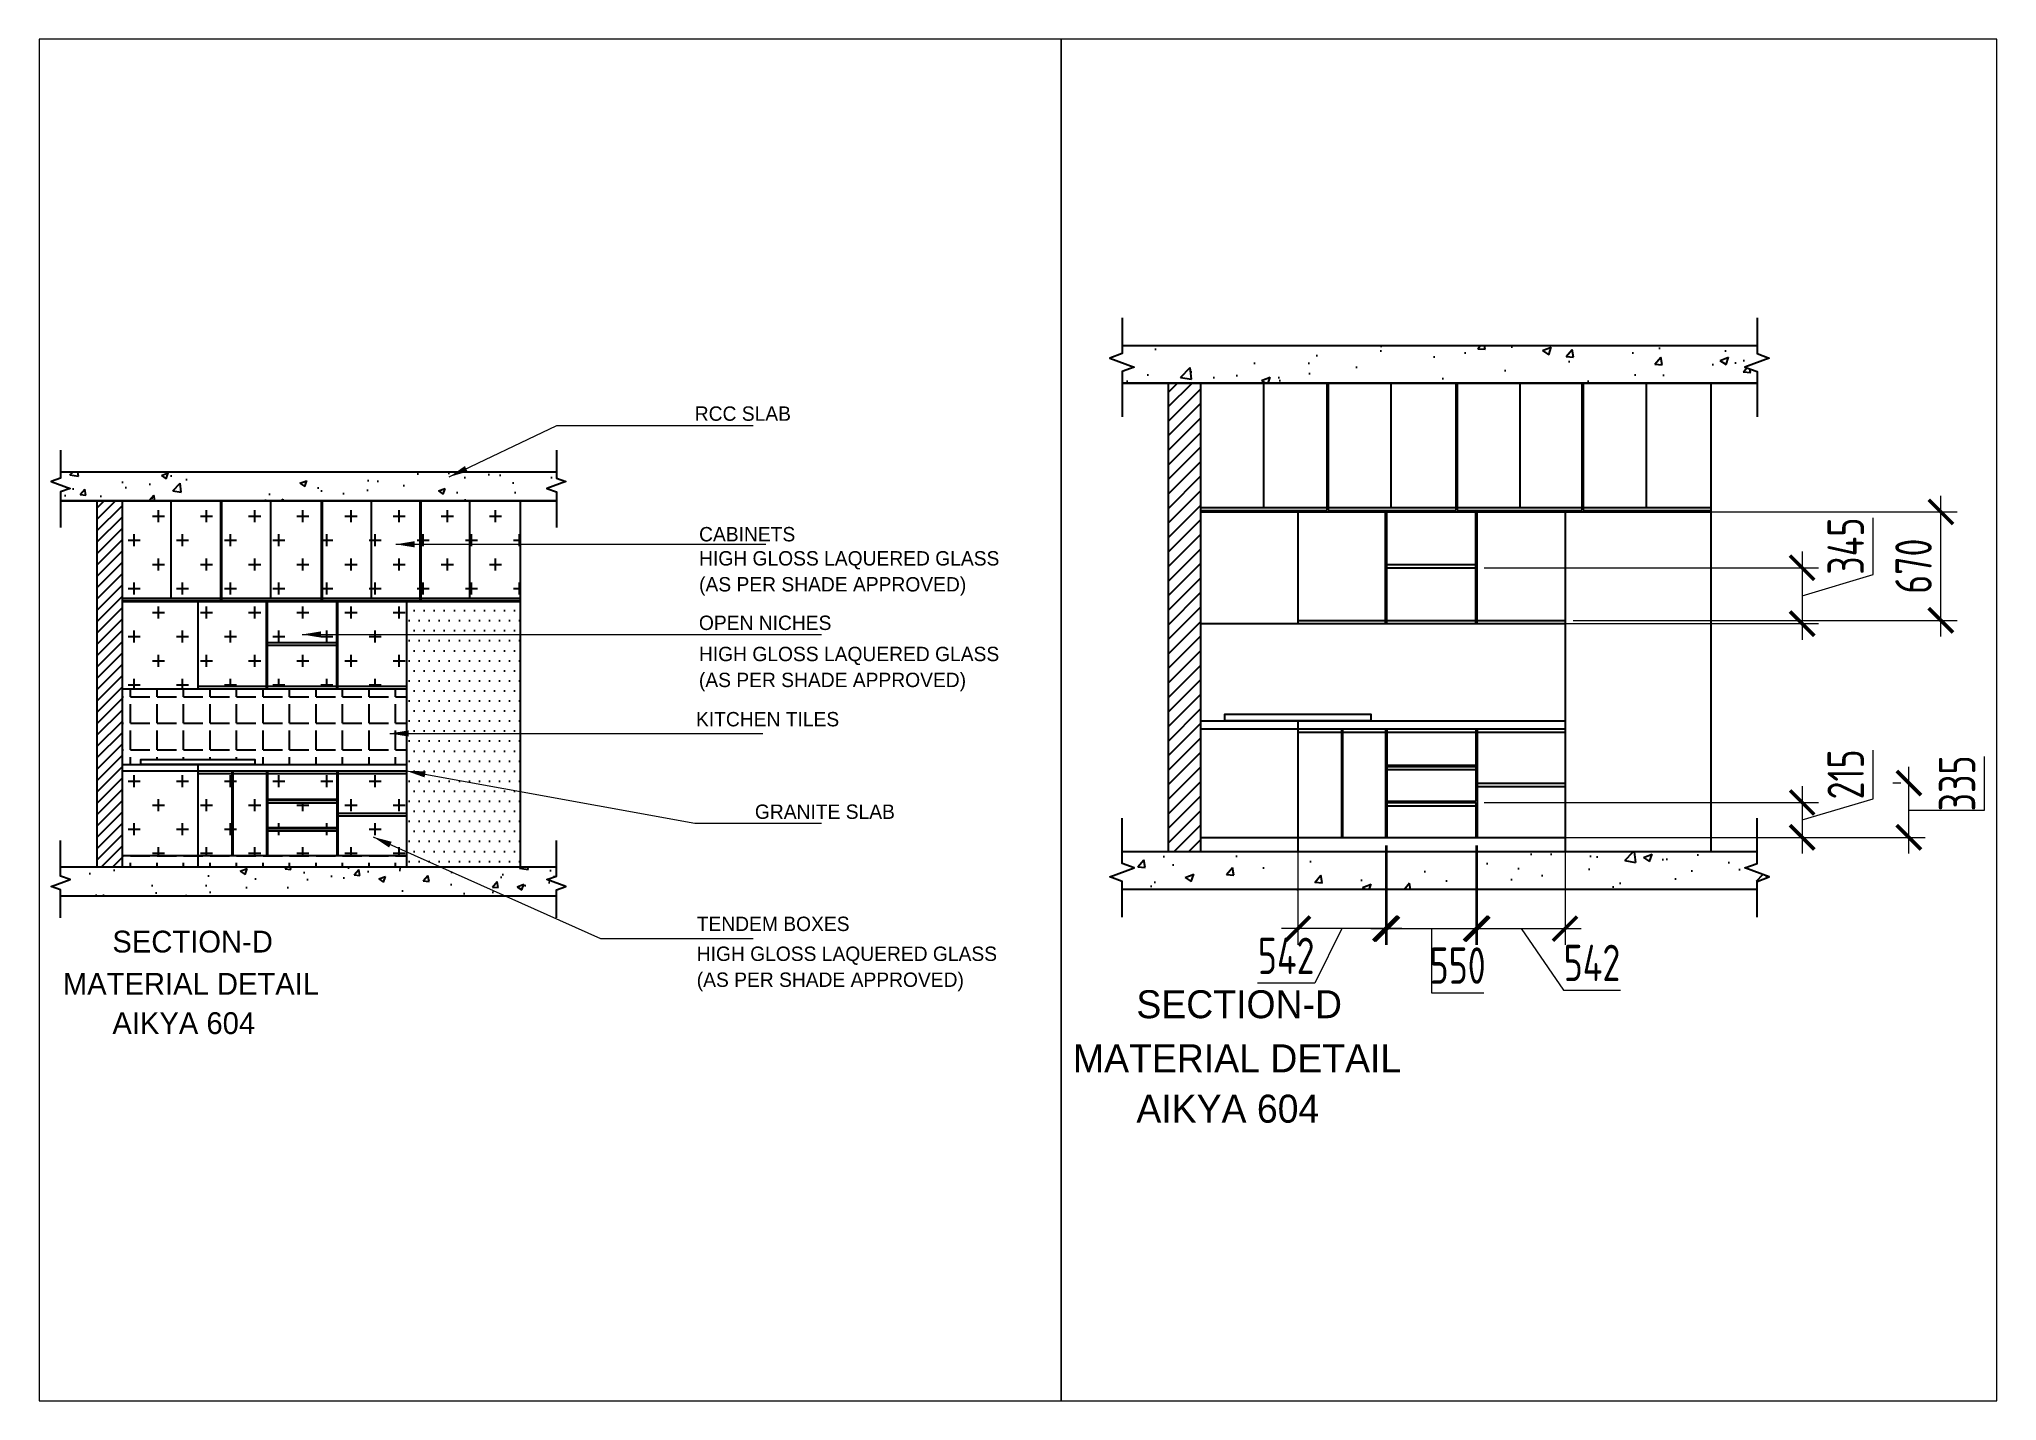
# Paper-space layout 'Layout10' of a CAD drawing. Header units: millimetres. Extents: x 9 to 276, y 5 to 191.
# The model-space entities are those that its viewports show. They can reach past a viewport. Long polylines and large blocks are cut down to what shows.
import ezdxf

# ---------------------------------------------------------------- set-up
doc = ezdxf.new("R2010")
doc.units = ezdxf.units.MM
doc.header["$LTSCALE"] = 10
doc.header["$PDMODE"] = 35
doc.header["$PDSIZE"] = 500
for name, color, linetype in [('07--DIM-1', 1, 'Continuous'), ('A--SPACEREF', 3, 'Continuous'), ('A--TEXT-3', 3, 'Continuous'), ('DIMM-1', 1, 'Continuous')]:
    doc.layers.add(name, color=color, linetype=linetype)
doc.styles.add('ISO', font='isocp2.shx', dxfattribs={"width": 0.8})
doc.dimstyles.new('A-DIM-100', dxfattribs={"dimscale": 100, "dimtxt": 2.25, "dimasz": 1.5, "dimexe": 1, "dimexo": 0.5, "dimgap": 0, "dimtad": 0, "dimdec": 0, "dimzin": 12, "dimdsep": 46, "dimtxsty": 'ISO', "dimblk": 'ARCHTICK', "dimcen": 1, "dimdle": 1, "dimclrd": 8, "dimclre": 8, "dimclrt": 256, "dimadec": 0, "dimazin": 3, "dimtfac": 1, "dimtdec": 0, "dimtmove": 1, "dimatfit": 2, "dimfxl": 1, "dimtvp": 0.75, "dimtolj": 1, "dimtzin": 12, "dimlwd": 18, "dimlwe": 18, "dimarcsym": 0})

# ---------------------------------------------------------------- blocks, each defined once
blk = doc.blocks.new('_ArchTick')
at = {"color": 0, "const_width": 0.15}
blk.add_lwpolyline([(-0.5, -0.5), (0.5, 0.5)], dxfattribs=at)
blk = doc.blocks.new('*D305')
at = {"layer": '07--DIM-1', "color": 8, "lineweight": 18}
for p, q in [((10167.7, -48012.5), (10167.7, -47712.5)), ((9730.1, -47936.1), (9730.1, -48351.5)), ((7765.7, -48036.1), (9830.1, -48036.1)), ((9730.1, -48143.8), (10167.7, -48012.5)), ((7765.7, -48251.5), (9830.1, -48251.5))]:
    blk.add_line(p, q, dxfattribs=at)
at = {"layer": 'Defpoints', "color": 0}
for p in [(7715.7, -48036.1), (7715.7, -48251.5), (9730.1, -48251.5)]:
    blk.add_point(p, dxfattribs=at)
at = {"layer": '07--DIM-1', "color": 8, "lineweight": 18, "xscale": 150, "yscale": 150, "zscale": 150}
for p, rotation in [((9730.1, -48036.1), 90), ((9730.1, -48251.5), 270)]:
    blk.add_blockref('_ArchTick', p, dxfattribs=dict(at, rotation=rotation))
at = {"layer": '07--DIM-1', "insert": (9998.9, -47862.5), "char_height": 225, "attachment_point": 5, "rotation": 90, "style": 'ISO'}
blk.add_mtext('\\A1;215', dxfattribs=at)
blk = doc.blocks.new('*D310')
at = {"layer": '07--DIM-1', "color": 8, "lineweight": 18}
for p, q in [((10167.6, -46627.7), (10167.6, -46278.3)), ((9730.1, -46486.5), (9730.1, -47031.5)), ((7765.7, -46586.5), (9830.1, -46586.5)), ((9730.1, -46759), (10167.6, -46627.7)), ((7765.7, -46931.5), (9830.1, -46931.5))]:
    blk.add_line(p, q, dxfattribs=at)
at = {"layer": 'Defpoints', "color": 0}
for p in [(7715.7, -46586.5), (7715.7, -46931.5), (9730.1, -46931.5)]:
    blk.add_point(p, dxfattribs=at)
at = {"layer": '07--DIM-1', "color": 8, "lineweight": 18, "xscale": 150, "yscale": 150, "zscale": 150}
for p, rotation in [((9730.1, -46586.5), 90), ((9730.1, -46931.5), 270)]:
    blk.add_blockref('_ArchTick', p, dxfattribs=dict(at, rotation=rotation))
at = {"layer": '07--DIM-1', "insert": (9998.9, -46453), "char_height": 225, "attachment_point": 5, "rotation": 90, "style": 'ISO'}
blk.add_mtext('\\A1;345', dxfattribs=at)
blk = doc.blocks.new('*D311')
at = {"layer": '07--DIM-1', "color": 8, "lineweight": 18}
for p, q in [((10855.6, -48084), (10855.6, -47752.5)), ((10389.1, -48351.5), (10389.1, -47816.5)), ((10339.1, -47916.5), (10289.1, -47916.5)), ((10389.1, -48084), (10855.6, -48084)), ((8315.7, -48251.5), (10489.1, -48251.5))]:
    blk.add_line(p, q, dxfattribs=at)
at = {"layer": 'Defpoints', "color": 0}
for p in [(10389.1, -47916.5), (10389.1, -47916.5), (8265.7, -48251.5)]:
    blk.add_point(p, dxfattribs=at)
at = {"layer": '07--DIM-1', "color": 8, "lineweight": 18, "xscale": 150, "yscale": 150, "zscale": 150}
for p, rotation in [((10389.1, -47916.5), 90), ((10389.1, -48251.5), 270)]:
    blk.add_blockref('_ArchTick', p, dxfattribs=dict(at, rotation=rotation))
at = {"layer": '07--DIM-1', "insert": (10686.8, -47918.2), "char_height": 225, "attachment_point": 5, "rotation": 90, "style": 'ISO'}
blk.add_mtext('\\A1;335', dxfattribs=at)
blk = doc.blocks.new('*D312')
at = {"layer": '07--DIM-1', "color": 8, "lineweight": 18}
for p, q in [((10586.4, -47011.5), (10586.4, -46141.5)), ((8315.7, -46241.5), (10686.4, -46241.5)), ((8315.7, -46911.5), (10686.4, -46911.5))]:
    blk.add_line(p, q, dxfattribs=at)
at = {"layer": 'Defpoints', "color": 0}
for p in [(8265.7, -46241.5), (10586.4, -46241.5), (8265.7, -46911.5)]:
    blk.add_point(p, dxfattribs=at)
at = {"layer": '07--DIM-1', "color": 8, "lineweight": 18, "xscale": 150, "yscale": 150, "zscale": 150}
for p, rotation in [((10586.4, -46241.5), 90), ((10586.4, -46911.5), 270)]:
    blk.add_blockref('_ArchTick', p, dxfattribs=dict(at, rotation=rotation))
at = {"layer": '07--DIM-1', "insert": (10417.6, -46576.5), "char_height": 225, "attachment_point": 5, "rotation": 90, "style": 'ISO'}
blk.add_mtext('\\A1;670', dxfattribs=at)
blk = doc.blocks.new('*D313')
at = {"layer": '07--DIM-1', "color": 8, "lineweight": 18}
for p, q in [((6615.7, -48301.5), (6615.7, -48915.1)), ((7157.7, -48301.5), (7157.7, -48915.1)), ((7257.7, -48815.1), (6515.7, -48815.1)), ((6886.7, -48815.1), (6720.4, -49151.8)), ((6720.4, -49151.8), (6367.6, -49151.8))]:
    blk.add_line(p, q, dxfattribs=at)
at = {"layer": 'Defpoints', "color": 0}
for p in [(6615.7, -48251.5), (7157.7, -48251.5), (6615.7, -48815.1)]:
    blk.add_point(p, dxfattribs=at)
at = {"layer": '07--DIM-1', "color": 8, "lineweight": 18, "xscale": 150, "yscale": 150, "zscale": 150, "rotation": 180}
blk.add_blockref('_ArchTick', (6615.7, -48815.1), dxfattribs=at)
at = {"layer": '07--DIM-1', "color": 8, "lineweight": 18, "xscale": 150, "yscale": 150, "zscale": 150}
blk.add_blockref('_ArchTick', (7157.7, -48815.1), dxfattribs=at)
at = {"layer": '07--DIM-1', "insert": (6544, -48983.1), "char_height": 225, "attachment_point": 5, "style": 'ISO'}
blk.add_mtext('\\A1;542', dxfattribs=at)
blk = doc.blocks.new('*D314')
at = {"layer": '07--DIM-1', "color": 8, "lineweight": 18}
for p, q in [((7165.7, -48301.5), (7165.7, -48915.1)), ((7715.7, -48301.5), (7715.7, -48915.1)), ((7065.7, -48815.1), (7815.7, -48815.1)), ((7440.7, -48815.1), (7440.7, -49212)), ((7440.7, -49212), (7764.8, -49212))]:
    blk.add_line(p, q, dxfattribs=at)
at = {"layer": 'Defpoints', "color": 0}
for p in [(7165.7, -48251.5), (7715.7, -48251.5), (7715.7, -48815.1)]:
    blk.add_point(p, dxfattribs=at)
at = {"layer": '07--DIM-1', "color": 8, "lineweight": 18, "xscale": 150, "yscale": 150, "zscale": 150, "rotation": 180}
blk.add_blockref('_ArchTick', (7165.7, -48815.1), dxfattribs=at)
at = {"layer": '07--DIM-1', "color": 8, "lineweight": 18, "xscale": 150, "yscale": 150, "zscale": 150}
blk.add_blockref('_ArchTick', (7715.7, -48815.1), dxfattribs=at)
at = {"layer": '07--DIM-1', "insert": (7602.8, -49043.3), "char_height": 225, "attachment_point": 5, "style": 'ISO'}
blk.add_mtext('\\A1;550', dxfattribs=at)
blk = doc.blocks.new('*D315')
at = {"layer": '07--DIM-1', "color": 8, "lineweight": 18}
for p, q in [((7723.7, -48301.5), (7723.7, -48915.1)), ((8265.7, -48301.5), (8265.7, -48915.1)), ((7623.7, -48815.1), (8365.7, -48815.1)), ((7994.7, -48815.1), (8255.8, -49195.5)), ((8255.8, -49195.5), (8608.6, -49195.5))]:
    blk.add_line(p, q, dxfattribs=at)
at = {"layer": 'Defpoints', "color": 0}
for p in [(7723.7, -48251.5), (8265.7, -48251.5), (8265.7, -48815.1)]:
    blk.add_point(p, dxfattribs=at)
at = {"layer": '07--DIM-1', "color": 8, "lineweight": 18, "xscale": 150, "yscale": 150, "zscale": 150, "rotation": 180}
blk.add_blockref('_ArchTick', (7723.7, -48815.1), dxfattribs=at)
at = {"layer": '07--DIM-1', "color": 8, "lineweight": 18, "xscale": 150, "yscale": 150, "zscale": 150}
blk.add_blockref('_ArchTick', (8265.7, -48815.1), dxfattribs=at)
at = {"layer": '07--DIM-1', "insert": (8432.2, -49026.7), "char_height": 225, "attachment_point": 5, "style": 'ISO'}
blk.add_mtext('\\A1;542', dxfattribs=at)

msp = doc.modelspace()

# ---------------------------------------------------------------- hatches: boundary and pattern name
h = msp.add_hatch()
h.set_pattern_fill('AR-CONC', color=256, scale=3, style=0)
h.set_pattern_definition([(50, (-26232.75, -11756.7), (546.554, -47.817), [57.15, -628.65]), (355, (-26232.75, -11756.7), (-105.7285, 573.17), [45.72, -502.92]), (100.451, (-26187.2, -11760.7), (440.8275, 525.35), [48.57, -534.27]), (46.1842, (-26232.75, -11604.3), (813.237, -126.127), [85.725, -942.975]), (96.6356, (-26165, -11614.8), (712.213, 742.277), [72.855, -801.405]), (351.184, (-26232.75, -11604.3), (712.214, 742.275), [68.58, -754.38]), (21, (-26156.55, -11642.4), (454.8446, -306.7966), [57.15, -628.65]), (326, (-26156.55, -11642.4), (185.406, 552.564), [45.72, -502.92]), (71.4514, (-26118.65, -11668), (640.2495, 245.7686), [48.57, -534.27]), (37.5, (-26232.75, -11756.7), (9.2658, 253.6651), [0, -496.824, 0, -510.54, 0, -504.825]), (7.5, (-26232.75, -11756.7), (200.459, 300.5417), [0, -291.084, 0, -485.394, 0, -192.405]), (327.5, (-26402.67, -11756.7), (406.7718, -17.1862), [0, -190.5, 0, -594.36, 0, -788.67]), (317.5, (-26478.87, -11756.7), (444.3875, 76.2795), [0, -247.65, 0, -394.716, 0, -560.07])])
h.paths.add_polyline_path([(-7717.4, -37201.3), (-7717.4, -37272.5), (-7641.5, -37300.1), (-7793.2, -37355.3), (-7717.4, -37382.9), (-7717.4, -37432.5), (-3796.2, -37432.5), (-3796.2, -37382.9), (-3720.4, -37355.3), (-3872.1, -37300.1), (-3796.2, -37272.5), (-3796.2, -37201.3)])
h.paths.add_polyline_path([(-3796.2, -34305.3), (-3796.2, -34234.1), (-3872.1, -34206.5), (-3720.4, -34151.3), (-3796.2, -34123.7), (-3796.2, -34076.7), (-7717.4, -34076.7), (-7717.4, -34123.7), (-7793.2, -34151.3), (-7641.5, -34206.5), (-7717.4, -34234.1), (-7717.4, -34305.3)])
h = msp.add_hatch()
h.set_pattern_fill('ANSI31', color=256, scale=20, style=0)
h.set_pattern_definition([(45, (-29008.28, -11756.71), (-44.90128, 44.90128), [])])
h.paths.add_polyline_path([(-7431.8, -37201.3), (-7231.8, -37201.3), (-7231.8, -34305.3), (-7431.8, -34305.3)])
h = msp.add_hatch()
h.set_pattern_fill('CROSS', color=256, scale=30, style=0)
h.set_pattern_definition([(0, (-26232.75, -11756.7), (190.5, 190.5), [95.25, -285.75]), (90, (-26185.12, -11804.33), (-190.5, 190.5), [95.25, -285.75])])
h.paths.add_polyline_path([(-6631.8, -35101.3), (-7231.8, -35101.3), (-7231.8, -35791.3), (-6631.8, -35791.3)])
h.paths.add_polyline_path([(-6842, -34305.3), (-7231.8, -34305.3), (-7231.8, -35073.3), (-6842, -35073.3)])
h.paths.add_polyline_path([(-6452.3, -34305.3), (-6842, -34305.3), (-6842, -35073.3), (-6452.3, -35073.3)])
h.paths.add_polyline_path([(-6089.8, -35101.3), (-6631.8, -35101.3), (-6631.8, -35771.3), (-6089.8, -35771.3)])
h.paths.add_polyline_path([(-6081.8, -35426.3), (-5531.8, -35426.3), (-5531.8, -35101.3), (-6081.8, -35101.3)])
h.paths.add_polyline_path([(-5531.8, -35771.3), (-5531.8, -35446.3), (-6081.8, -35446.3), (-6081.8, -35771.3)])
h.paths.add_polyline_path([(-4981.8, -35101.3), (-5523.8, -35101.3), (-5523.8, -35771.3), (-4981.8, -35771.3)])
h.paths.add_polyline_path([(-5648.8, -35073.3), (-5259, -35073.3), (-5259, -34305.3), (-5648.8, -34305.3)])
h.paths.add_polyline_path([(-6054.5, -35073.3), (-5656.8, -35073.3), (-5656.8, -34305.3), (-6054.5, -34305.3)])
h.paths.add_polyline_path([(-6444.3, -35073.3), (-6054.5, -35073.3), (-6054.5, -34305.3), (-6444.3, -34305.3)])
h.paths.add_polyline_path([(-4877.3, -34305.3), (-5259, -34305.3), (-5259, -35073.3), (-4877.3, -35073.3)])
h.paths.add_polyline_path([(-4479.5, -34305.3), (-4869.3, -34305.3), (-4869.3, -35073.3), (-4479.5, -35073.3)])
h.paths.add_polyline_path([(-4081.8, -34305.3), (-4479.5, -34305.3), (-4479.5, -35073.3), (-4081.8, -35073.3)])
h.paths.add_polyline_path([(-6631.8, -36441.3), (-7231.8, -36441.3), (-7231.8, -37111.3), (-6631.8, -37111.3)])
h.paths.add_polyline_path([(-6631.8, -37111.3), (-6360.8, -37111.3), (-6360.8, -36461.3), (-6631.8, -36461.3)])
h.paths.add_polyline_path([(-6089.8, -36461.3), (-6352.8, -36461.3), (-6352.8, -37111.3), (-6089.8, -37111.3)])
h.paths.add_polyline_path([(-5531.8, -37111.3), (-5531.8, -36916), (-6081.8, -36916), (-6081.8, -37111.3)])
h.paths.add_polyline_path([(-6081.8, -36692.6), (-6081.8, -36888), (-5531.8, -36888), (-5531.8, -36692.6)])
h.paths.add_polyline_path([(-6081.8, -36461.3), (-6081.8, -36664.6), (-5531.8, -36664.6), (-5531.8, -36461.3)])
h.paths.add_polyline_path([(-5523.8, -36461.3), (-5523.8, -36776.3), (-4981.8, -36776.3), (-4981.8, -36461.3)])
h.paths.add_polyline_path([(-5523.8, -36796.3), (-5523.8, -37111.3), (-4981.8, -37111.3), (-4981.8, -36796.3)])
h = msp.add_hatch()
h.set_pattern_fill('DOTS', color=256, scale=50, style=0)
h.set_pattern_definition([(0, (-26232.75, -11756.71), (39.6875, 79.375), [0, -79.375])])
h.paths.add_polyline_path([(-4081.8, -35101.3), (-4981.8, -35101.3), (-4981.8, -35791.3), (-4981.8, -36391.3), (-4981.8, -37201.3), (-4081.8, -37201.3)])
h = msp.add_hatch()
h.set_pattern_fill('ANGLE', color=256, scale=30, style=0)
h.set_pattern_definition([(0, (-26232.75, -11756.7), (0, 209.55), [152.4, -57.15]), (90, (-26232.75, -11756.7), (-209.55, 1e-14), [152.4, -57.15])])
h.paths.add_polyline_path([(-7231.8, -35791.3), (-7231.8, -36391.3), (-7081.8, -36391.3), (-7081.8, -36350.9), (-6181.8, -36350.9), (-6181.8, -36391.3), (-4981.8, -36391.3), (-4981.8, -35791.3)])
h.paths.add_polyline_path([(-6631.8, -37111.3), (-6631.8, -37201.3), (-4981.8, -37201.3), (-4981.8, -37111.3)])
h.paths.add_polyline_path([(-6631.8, -37201.3), (-6631.8, -37111.3), (-7231.8, -37111.3), (-7231.8, -37201.3)])
h = msp.add_hatch()
h.set_pattern_fill('AR-CONC', color=256, scale=3, style=0)
h.set_pattern_definition([(50, (-12985.24, 0), (546.554, -47.8173), [57.15, -628.65]), (355, (-12985.24, 0), (-105.7285, 573.17), [45.72, -502.92]), (100.451, (-12939.7, -4), (440.8275, 525.35), [48.57, -534.27]), (46.1842, (-12985.24, 152.4), (813.237, -126.127), [85.725, -942.975]), (96.6356, (-12917.5, 141.9), (712.213, 742.277), [72.855, -801.405]), (351.184, (-12985.24, 152.4), (712.214, 742.275), [68.58, -754.38]), (21, (-12909.04, 114.3), (454.8446, -306.7966), [57.15, -628.65]), (326, (-12909.04, 114.3), (185.406, 552.564), [45.72, -502.92]), (71.4514, (-12871.14, 88.73), (640.2495, 245.7686), [48.57, -534.27]), (37.5, (-12985.24, 0), (9.2658, 253.6651), [0, -496.824, 0, -510.54, 0, -504.825]), (7.5, (-12985.24, 0), (200.459, 300.5417), [0, -291.084, 0, -485.394, 0, -192.405]), (327.5, (-13155.17, 0), (406.7718, -17.1862), [0, -190.5, 0, -594.36, 0, -788.67]), (317.5, (-13231.37, 0), (444.3875, 76.2795), [0, -247.65, 0, -394.716, 0, -560.07])])
h.paths.add_polyline_path([(9451.3, -45445.5), (9451.3, -45374.3), (9375.4, -45346.7), (9527.1, -45291.5), (9451.3, -45263.9), (9451.3, -45216.9), (5530.2, -45216.9), (5530.2, -45263.9), (5454.3, -45291.5), (5606, -45346.7), (5530.2, -45374.3), (5530.2, -45445.5)])
h.paths.add_polyline_path([(5530.2, -48341.5), (5530.2, -48412.7), (5606, -48440.3), (5454.3, -48495.5), (5530.2, -48523.1), (5530.2, -48572.7), (9451.3, -48572.7), (9451.3, -48523.1), (9527.1, -48495.5), (9375.4, -48440.3), (9451.3, -48412.7), (9451.3, -48341.5)])
h = msp.add_hatch()
h.set_pattern_fill('ANSI31', color=256, scale=20, style=0)
h.set_pattern_definition([(45, (-15760.773, -22896.88), (-44.90128, 44.90128), [])])
h.paths.add_polyline_path([(5815.7, -48341.5), (6015.7, -48341.5), (6015.7, -45445.5), (5815.7, -45445.5)])

# ---------------------------------------------------------------- linework, layer by layer
for p, q in [((-3796.2, -34076.7, 0), (-7717.4, -34076.7, 0)), ((-3796.2, -34305.3, 0), (-7717.4, -34305.3, 0)), ((-7717.4, -34305.3, 0), (-3796.2, -34305.3, 0)), ((-7431.8, -34305.3, 0), (-7431.8, -37201.3, 0)), ((-7231.8, -34305.3, 0), (-7231.8, -37201.3, 0)), ((-6842, -35073.3, 0), (-6842, -34305.3, 0)), ((-6452.3, -34305.3, 0), (-6452.3, -35093.3, 0)), ((-6444.3, -34305.3, 0), (-6444.3, -35093.3, 0)), ((-6054.5, -35073.3, 0), (-6054.5, -34305.3, 0)), ((-5656.8, -34305.3, 0), (-5656.8, -35093.3, 0)), ((-5648.8, -34305.3, 0), (-5648.8, -35093.3, 0)), ((-5259, -35073.3, 0), (-5259, -34305.3, 0)), ((-4877.3, -34305.3, 0), (-4877.3, -35093.3, 0)), ((-4869.3, -34305.3, 0), (-4869.3, -35093.3, 0)), ((-4479.5, -35073.3, 0), (-4479.5, -34305.3, 0)), ((-4081.8, -34305.3, 0), (-4081.8, -37201.3, 0)), ((-7231.8, -35073.3, 0), (-6452.3, -35073.3, 0)), ((-7231.8, -35093.3, 0), (-6452.3, -35093.3, 0)), ((-7231.8, -35101.3, 0), (-4081.8, -35101.3, 0)), ((-6631.8, -35101.3, 0), (-6631.8, -35791.3, 0)), ((-6444.3, -35073.3, 0), (-5656.8, -35073.3, 0)), ((-6444.3, -35093.3, 0), (-5656.8, -35093.3, 0)), ((-6089.8, -35791.3, 0), (-6089.8, -35101.3, 0)), ((-6081.8, -35791.3, 0), (-6081.8, -35101.3, 0)), ((-5648.8, -35073.3, 0), (-4877.3, -35073.3, 0)), ((-5648.8, -35093.3, 0), (-4877.3, -35093.3, 0)), ((-5531.8, -35791.3, 0), (-5531.8, -35101.3, 0)), ((-5523.8, -35791.3, 0), (-5523.8, -35101.3, 0)), ((-4981.8, -35101.3, 0), (-4981.8, -35791.3, 0)), ((-4869.3, -35073.3, 0), (-4081.8, -35073.3, 0)), ((-4869.3, -35093.3, 0), (-4081.8, -35093.3, 0)), ((-6081.8, -35426.3, 0), (-5531.8, -35426.3, 0)), ((-6081.8, -35446.3, 0), (-5531.8, -35446.3, 0)), ((-6631.8, -35771.3, 0), (-6089.8, -35771.3, 0)), ((-6081.8, -35771.3, 0), (-5531.8, -35771.3, 0)), ((-6081.8, -35771.3, 0), (-5531.8, -35771.3, 0)), ((-5523.8, -35771.3, 0), (-4981.8, -35771.3, 0)), ((-7231.8, -35791.3, 0), (-4981.8, -35791.3, 0)), ((-4981.8, -35791.3, 0), (-4981.8, -36391.3, 0)), ((-7231.8, -36391.3, 0), (-4981.8, -36391.3, 0)), ((-6631.8, -36391.3, 0), (-6631.8, -37201.3, 0)), ((-4981.8, -36391.3, 0), (-4981.8, -37201.3, 0)), ((-7231.8, -36441.3, 0), (-4981.8, -36441.3, 0)), ((-6631.8, -36441.3, 0), (-4981.8, -36441.3, 0)), ((-6631.8, -36461.3, 0), (-6360.8, -36461.3, 0)), ((-6360.8, -37111.3, 0), (-6360.8, -36441.3, 0)), ((-6352.8, -37111.3, 0), (-6352.8, -36441.3, 0)), ((-6352.8, -36461.3, 0), (-6089.8, -36461.3, 0)), ((-6089.8, -36441.3, 0), (-6089.8, -37111.3, 0)), ((-6081.8, -36441.3, 0), (-6081.8, -36664.6, 0)), ((-6081.8, -36461.3, 0), (-5531.8, -36461.3, 0)), ((-5531.8, -36441.3, 0), (-5531.8, -36888, 0)), ((-5523.8, -36441.3, 0), (-5523.8, -37111.3, 0)), ((-5523.8, -36461.3, 0), (-4981.8, -36461.3, 0)), ((-6081.8, -36664.6, 0), (-5531.8, -36664.6, 0)), ((-6081.8, -36672.6, 0), (-6081.8, -36888, 0)), ((-6081.8, -36672.6, 0), (-5531.8, -36672.6, 0)), ((-6081.8, -36692.6, 0), (-5531.8, -36692.6, 0)), ((-5523.8, -36776.3, 0), (-4981.8, -36776.3, 0)), ((-5523.8, -36796.3, 0), (-4981.8, -36796.3, 0)), ((-6081.8, -36888, 0), (-5531.8, -36888, 0)), ((-6081.8, -36896, 0), (-6081.8, -37111.3, 0)), ((-6081.8, -36896, 0), (-5531.8, -36896, 0)), ((-6081.8, -36916, 0), (-5531.8, -36916, 0)), ((-5531.8, -36896, 0), (-5531.8, -37111.3, 0)), ((-7231.8, -37111.3, 0), (-4981.8, -37111.3, 0)), ((-6631.8, -37111.3, 0), (-6089.8, -37111.3, 0)), ((-3796.2, -37201.3, 0), (-7717.4, -37201.3, 0)), ((-3796.2, -37432.5, 0), (-7717.4, -37432.5, 0)), ((9451.3, -45216.9), (5530.2, -45216.9)), ((9451.3, -45445.5), (5530.2, -45445.5)), ((5530.2, -45445.5), (9451.3, -45445.5)), ((5815.7, -45445.5), (5815.7, -48341.5)), ((6015.7, -45445.5), (6015.7, -48341.5)), ((6405.5, -46213.5), (6405.5, -45445.5)), ((6795.2, -45445.5), (6795.2, -46233.5)), ((6803.2, -45445.5), (6803.2, -46233.5)), ((7193, -46213.5), (7193, -45445.5)), ((7590.7, -45445.5), (7590.7, -46233.5)), ((7598.7, -45445.5), (7598.7, -46233.5)), ((7988.5, -46213.5), (7988.5, -45445.5)), ((8370.2, -45445.5), (8370.2, -46233.5)), ((8378.2, -45445.5), (8378.2, -46233.5)), ((8768, -46213.5), (8768, -45445.5)), ((9165.7, -45445.5), (9165.7, -48341.5)), ((6015.7, -46213.5), (6795.2, -46213.5)), ((6015.7, -46233.5), (6795.2, -46233.5)), ((6015.7, -46241.5), (9165.7, -46241.5)), ((6615.7, -46241.5), (6615.7, -46931.5)), ((6803.2, -46213.5), (7590.7, -46213.5)), ((6803.2, -46233.5), (7590.7, -46233.5)), ((7157.7, -46931.5), (7157.7, -46241.5)), ((7165.7, -46931.5), (7165.7, -46241.5)), ((7598.7, -46213.5), (8370.2, -46213.5)), ((7598.7, -46233.5), (8370.2, -46233.5)), ((7715.7, -46931.5), (7715.7, -46241.5)), ((7723.7, -46931.5), (7723.7, -46241.5)), ((8265.7, -46241.5), (8265.7, -46931.5)), ((8378.2, -46213.5), (9165.7, -46213.5)), ((8378.2, -46233.5), (9165.7, -46233.5)), ((7165.7, -46566.5), (7715.7, -46566.5)), ((7165.7, -46586.5), (7715.7, -46586.5)), ((6615.7, -46911.5), (7157.7, -46911.5)), ((7165.7, -46911.5), (7715.7, -46911.5)), ((7165.7, -46911.5), (7715.7, -46911.5)), ((7723.7, -46911.5), (8265.7, -46911.5)), ((6015.7, -46931.5), (8265.7, -46931.5)), ((8265.7, -46931.5), (8265.7, -47531.5)), ((6015.7, -47531.5), (8265.7, -47531.5)), ((6615.7, -47531.5), (6615.7, -48341.5)), ((8265.7, -47531.5), (8265.7, -48341.5)), ((6015.7, -47581.5), (8265.7, -47581.5)), ((6615.7, -47581.5), (8265.7, -47581.5)), ((6615.7, -47601.5), (6886.7, -47601.5)), ((6886.7, -48251.5), (6886.7, -47581.5)), ((6894.7, -48251.5), (6894.7, -47581.5)), ((6894.7, -47601.5), (7157.7, -47601.5)), ((7157.7, -47581.5), (7157.7, -48251.5)), ((7165.7, -47581.5), (7165.7, -47804.8)), ((7165.7, -47601.5), (7715.7, -47601.5)), ((7715.7, -47581.5), (7715.7, -48028.1)), ((7723.7, -47581.5), (7723.7, -48251.5)), ((7723.7, -47601.5), (8265.7, -47601.5)), ((7165.7, -47804.8), (7715.7, -47804.8)), ((7165.7, -47812.8), (7165.7, -48028.1)), ((7165.7, -47812.8), (7715.7, -47812.8)), ((7165.7, -47832.8), (7715.7, -47832.8)), ((7723.7, -47916.5), (8265.7, -47916.5)), ((7723.7, -47936.5), (8265.7, -47936.5)), ((7165.7, -48028.1), (7715.7, -48028.1)), ((7165.7, -48036.1), (7165.7, -48251.5)), ((7165.7, -48036.1), (7715.7, -48036.1)), ((7165.7, -48056.1), (7715.7, -48056.1)), ((7715.7, -48036.1), (7715.7, -48251.5)), ((6015.7, -48251.5), (8265.7, -48251.5)), ((6615.7, -48251.5), (7157.7, -48251.5)), ((9451.3, -48341.5), (5530.2, -48341.5)), ((9451.3, -48572.7), (5530.2, -48572.7))]:
    msp.add_line(p, q)
at = {"linetype": 'Continuous', "elevation": 0}
for points in [[(-7717.4, -33902.9), (-7717.4, -34123.7), (-7793.2, -34151.3), (-7641.5, -34206.5), (-7717.4, -34234.1), (-7717.4, -34514.7)], [(-3796.2, -33902.9), (-3796.2, -34123.7), (-3720.4, -34151.3), (-3872.1, -34206.5), (-3796.2, -34234.1), (-3796.2, -34514.7)], [(-7717.4, -37603.7), (-7717.4, -37382.9), (-7793.2, -37355.3), (-7641.5, -37300.1), (-7717.4, -37272.5), (-7717.4, -36991.8)], [(-3796.2, -37603.7), (-3796.2, -37382.9), (-3720.4, -37355.3), (-3872.1, -37300.1), (-3796.2, -37272.5), (-3796.2, -36991.8)]]:
    msp.add_lwpolyline(points, dxfattribs=at)
at = {"elevation": 0}
for points in [[(-6181.8, -36391.3), (-7081.8, -36391.3), (-7081.8, -36350.9), (-6181.8, -36350.9)], [(7065.7, -47531.5), (6165.7, -47531.5), (6165.7, -47491.1), (7065.7, -47491.1)]]:
    msp.add_lwpolyline(points, close=True, dxfattribs=at)
at = {"linetype": 'Continuous'}
for points in [[(5530.2, -45043.1), (5530.2, -45263.9), (5454.3, -45291.5), (5606, -45346.7), (5530.2, -45374.3), (5530.2, -45654.9)], [(9451.3, -45043.1), (9451.3, -45263.9), (9527.1, -45291.5), (9375.4, -45346.7), (9451.3, -45374.3), (9451.3, -45654.9)], [(5530.2, -48743.8), (5530.2, -48523.1), (5454.3, -48495.5), (5606, -48440.3), (5530.2, -48412.7), (5530.2, -48132)], [(9451.3, -48743.8), (9451.3, -48523.1), (9527.1, -48495.5), (9375.4, -48440.3), (9451.3, -48412.7), (9451.3, -48132)]]:
    msp.add_lwpolyline(points, dxfattribs=at)

# ---------------------------------------------------------------- texts
at = {"layer": 'A--SPACEREF'}
for s, height, p in [('RCC SLAB', 113.76, (-2701.1, -33671)), ('CABINETS', 113.76, (-2667, -34625)), ('HIGH GLOSS LAQUERED GLASS', 113.758, (-2667, -34816.1)), ('(AS PER SHADE APPROVED)', 113.758, (-2667, -35021.4)), ('OPEN NICHES', 113.758, (-2668.3, -35326.1)), ('HIGH GLOSS LAQUERED GLASS', 113.758, (-2668.3, -35572.6)), ('(AS PER SHADE APPROVED)', 113.758, (-2668.3, -35777.9)), ('KITCHEN TILES', 113.758, (-2691.4, -36088.6)), ('GRANITE SLAB', 113.758, (-2225.5, -36820.5)), ('TENDEM BOXES', 113.758, (-2685.5, -37707.8)), ('HIGH GLOSS LAQUERED GLASS', 113.758, (-2685.5, -37944.4)), ('(AS PER SHADE APPROVED)', 113.758, (-2685.5, -38149.7))]:
    msp.add_text(s, height=height, dxfattribs=at).set_placement(p)
at = {"layer": 'A--TEXT-3'}
for s, height, p in [('SECTION-D', 172.62, (-7308.2, -37877.7, 0)), ('MATERIAL DETAIL', 172.617, (-7699.7, -38211.6, 0)), ('AIKYA 604', 172.62, (-7308.2, -38522.7, 0))]:
    msp.add_text(s, height=height, dxfattribs=at).set_placement(p)
at = {"layer": 'DIMM-1'}
for s, height, p in [('SECTION-D', 172.62, (5618.9, -49368.2)), ('MATERIAL DETAIL', 172.617, (5227.5, -49702.1)), ('AIKYA 604', 172.62, (5618.9, -50013.2))]:
    msp.add_text(s, height=height, dxfattribs=at).set_placement(p)

# ---------------------------------------------------------------- dimensions: what is measured, and where the dimension line sits
at = {"layer": '07--DIM-1'}
for base, p1, p2, picture, middle in [((9730.1, -46931.5), (7715.7, -46586.5), (7715.7, -46931.5), '*D310', (9998.9, -46627.7)), ((10586.4, -46241.5), (8265.7, -46911.5), (8265.7, -46241.5), '*D312', (10417.6, -46576.5)), ((9730.1, -48251.5), (7715.7, -48036.1), (7715.7, -48251.5), '*D305', (9998.9, -48012.5))]:
    dim = msp.add_linear_dim(base=base, p1=p1, p2=p2, angle=90, dimstyle='A-DIM-100', dxfattribs=at)
    dim.commit()
    dim.dimension.update_dxf_attribs({"geometry": picture, "text_midpoint": middle})
dim = msp.add_linear_dim(base=(10389.1, -47916.5), p1=(8265.7, -48251.5), p2=(10389.1, -47916.5), angle=90, dimstyle='A-DIM-100', dxfattribs=at)
dim.commit()
dim.dimension.update_dxf_attribs({"geometry": '*D311', "text_midpoint": (10855.6, -48084), "dimtype": 160})
for base, p1, p2, picture, middle in [((6615.7, -48815.1), (7157.7, -48251.5), (6615.7, -48251.5), '*D313', (6720.4, -49151.8)), ((7715.7, -48815.1), (7165.7, -48251.5), (7715.7, -48251.5), '*D314', (7440.7, -49212)), ((8265.7, -48815.1), (7723.7, -48251.5), (8265.7, -48251.5), '*D315', (8255.8, -49195.5))]:
    dim = msp.add_linear_dim(base=base, p1=p1, p2=p2, dimstyle='A-DIM-100', dxfattribs=at)
    dim.commit()
    dim.dimension.update_dxf_attribs({"geometry": picture, "text_midpoint": middle, "dimtype": 160})

# ---------------------------------------------------------------- leaders
for points, override in [([(-4644.1, -34115.4), (-3793.4, -33709.1), (-2238.7, -33709.1)], {"dimgap": 0, "dimtad": 0, "dimfxl": 0.18}), ([(-5066.4, -34648.1), (-2139.3, -34648.1)], {"dimgap": 0, "dimtad": 0, "dimfxl": 0.18}), ([(-5806.8, -35361.6), (-1697.8, -35361.6)], {"dimgap": 0, "dimtad": 0, "dimfxl": 0.18}), ([(-5113.3, -36144.8), (-2163.7, -36144.8)], {"dimgap": 0, "dimtad": 0, "dimfxl": 0.18}), ([(-4981.8, -36441.3), (-2701.1, -36854.5), (-1697.8, -36854.5)], {"dimgap": 0, "dimtad": 0, "dimfxl": 0.18}), ([(-5246, -36963), (-3447.3, -37766.3), (-2238.7, -37766.3)], {"dimfxl": 0.18})]:
    msp.add_leader(points, dimstyle='A-DIM-100', override=override)

psp = doc.layouts.new('Layout10')

# ---------------------------------------------------------------- viewports
at = {"layer": '0'}
psp.add_viewport(center=(79.05, 98.31), size=(139.41, 185.751), view_center_point=(-16293.18, -103311.76), view_height=8656.062, dxfattribs=at)
for center, size, view_center_point, view_height, status in [((79.05, 98.31), (139.41, 185.751), (-3844.88, -36038.17), 10773.06, 4), ((212.56, 98.31), (127.61, 185.751), (-7362.05, -103439.14), 6205.813, 3), ((212.56, 98.31), (127.61, 185.751), (8043.5, -47526.59), 8409.248, 5)]:
    psp.add_viewport(center=center, size=size, view_center_point=view_center_point, view_height=view_height, status=status, dxfattribs=at)

doc.saveas('drawing.dxf')
